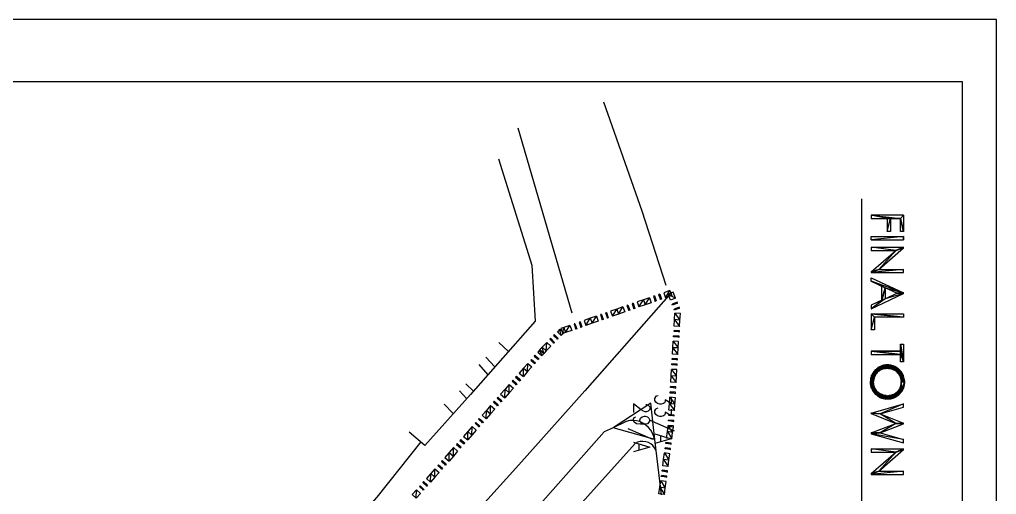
# Model space of a CAD drawing. Header units: metres. Extents: x 6 to 835, y 55 to 1134.
# Drawn here: x 512.9 to 835, y 977.2 to 1133.7 of the extents above; entities that cross this region are included whole.
import ezdxf

# ---------------------------------------------------------------- set-up
doc = ezdxf.new("R2010")
doc.units = ezdxf.units.M

msp = doc.modelspace()

# ---------------------------------------------------------------- linework, layer by layer
at = {"color": 162}
for p, q in [((834.95, 1133.71), (5.64, 1133.71)), ((834.95, 54.85), (834.95, 1133.71)), ((823.71, 1113.14), (19.04, 1113.14)), ((823.71, 62.28), (823.71, 1113.14)), ((790.44, 1074.66), (790.44, 631.87))]:
    msp.add_line(p, q, dxfattribs=at)
at = {"color": 5}
for p, q in [((677.16, 1098.03), (694.94, 1037)), ((670.93, 1027.23), (674.11, 1024.24)), ((666.68, 1022.46), (669.6, 1019.22)), ((664.33, 1019.99), (667.31, 1016.62)), ((657.92, 1011.35), (660.33, 1008.68)), ((660.01, 1013.57), (662.55, 1011.22)), ((652.9, 1006.91), (655.88, 1003.79))]:
    msp.add_line(p, q, dxfattribs=at)
at = {"color": 6}
msp.add_line((727.32, 1044.37), (727.89, 1042.72), dxfattribs=at)
at = {"color": 3}
for p, q in [((728.78, 998.02), (720.59, 1001.63)), ((724.21, 996.55), (724.21, 994.52))]:
    msp.add_line(p, q, dxfattribs=at)
at = {"color": 1}
for p, q in [((712.91, 1001.19), (708.65, 999.16)), ((721.67, 995.22), (713.54, 998.84)), ((717.1, 993.76), (717.1, 991.73))]:
    msp.add_line(p, q, dxfattribs=at)
at = {"color": 5, "linetype": 'Continuous', "lineweight": 25}
for points in [[(705.41, 1106.6), (718.05, 1070.6), (725.99, 1046.15)], [(670.81, 1087.8), (681.79, 1052.69), (682.94, 1034.27), (661.6, 1010.14), (646.55, 993.32), (641.34, 997.7)], [(498.72, 777.16), (513.33, 789.29), (541.97, 813.04), (567.75, 834.38), (574.35, 839.39), (581.21, 845.55), (591.43, 854.57), (597.97, 861.05), (605.66, 869.81), (622.74, 888.92), (676.65, 950.2), (703.13, 979.79), (715.89, 994.01)], [(645.22, 994.46), (630.74, 976.23), (616.32, 959.92), (606.86, 948.68), (591.56, 931.66), (572.64, 910.32)], [(722.69, 991.79), (722.24, 992.55), (721.67, 993.25), (720.97, 993.82), (720.21, 994.27), (719.32, 994.52), (718.43, 994.65), (717.54, 994.59), (716.65, 994.4), (715.89, 994.01)]]:
    msp.add_lwpolyline(points, dxfattribs=at)
at = {"color": 162, "linetype": 'Continuous', "lineweight": 25}
for points in [[(793.68, 1068.18), (798.89, 1068.18), (793.68, 1069.26)], [(798.89, 1068.18), (793.68, 1069.26), (803.33, 1068.18)], [(793.68, 1069.26), (803.33, 1068.18), (804.35, 1069.26)], [(803.33, 1068.18), (804.35, 1069.26), (804.35, 1063.86)], [(799.97, 1068.18), (799.97, 1063.86), (798.89, 1063.86)], [(803.33, 1068.18), (799.97, 1068.18), (798.89, 1068.18)], [(799.97, 1068.18), (798.89, 1068.18), (798.89, 1063.86)], [(803.33, 1068.18), (804.35, 1063.86), (803.33, 1063.86)], [(804.35, 1061.13), (804.35, 1062.21), (793.68, 1061.13)], [(804.35, 1062.21), (793.68, 1061.13), (793.68, 1062.21)], [(804.35, 1062.21), (804.35, 1061.13)], [(804.35, 1058.66), (801.74, 1057.58), (793.68, 1058.66)], [(801.74, 1057.58), (793.68, 1058.66), (793.68, 1057.58)], [(801.74, 1057.58), (796.16, 1051.36), (793.68, 1050.53)], [(804.35, 1058.47), (801.74, 1057.58), (796.16, 1051.36)], [(804.35, 1058.47), (804.35, 1058.66), (801.74, 1057.58)], [(804.35, 1050.28), (804.35, 1051.36), (793.68, 1050.28)], [(804.35, 1051.36), (793.68, 1050.28), (796.16, 1051.36)], [(793.68, 1050.28), (796.16, 1051.36), (793.68, 1050.53)], [(804.35, 1043.61), (793.68, 1047.48), (793.68, 1048.62)], [(793.68, 1047.48), (797.17, 1045.77), (798.25, 1045.32)], [(798.25, 1045.32), (804.35, 1043.61), (793.68, 1047.48)], [(797.17, 1045.77), (798.25, 1045.32), (797.17, 1041.2)], [(798.25, 1045.32), (798.25, 1041.64), (797.17, 1041.2)], [(798.25, 1045.32), (804.35, 1043.61), (802.06, 1043.48)], [(802.06, 1043.48), (804.35, 1043.35), (798.25, 1041.64)], [(804.35, 1043.61), (802.06, 1043.48), (804.35, 1043.35)], [(804.35, 1043.35), (798.25, 1041.64), (793.68, 1038.34)], [(793.68, 1038.34), (797.17, 1041.2), (798.25, 1041.64)], [(793.68, 1039.54), (793.68, 1038.34), (797.17, 1041.2)], [(804.35, 1035.61), (794.7, 1035.61), (793.68, 1036.69)], [(794.7, 1035.61), (793.68, 1036.69), (793.68, 1031.48)], [(804.35, 1035.61), (793.68, 1036.69), (804.35, 1036.69)], [(794.7, 1035.61), (794.7, 1031.48), (793.68, 1031.48)], [(793.68, 1024.37), (793.68, 1023.29), (803.33, 1023.29)], [(793.68, 1024.37), (803.33, 1024.37)], [(803.33, 1024.37), (793.68, 1024.37), (803.33, 1023.29)], [(804.35, 1020.88), (803.33, 1024.37), (803.33, 1026.72)], [(804.35, 1020.88), (803.33, 1026.72), (804.35, 1026.72)], [(803.33, 1023.29), (804.35, 1020.88), (803.33, 1024.37)], [(803.33, 1023.29), (804.35, 1020.88), (803.33, 1020.88)], [(794.7, 1017.83), (796.09, 1017.76), (794.5, 1017.64)], [(796.09, 1017.76), (794.5, 1017.64), (795.9, 1017.57)], [(794.89, 1018.08), (796.35, 1017.95), (794.7, 1017.83)], [(796.35, 1017.95), (794.7, 1017.83), (796.09, 1017.76)], [(796.54, 1018.08), (794.89, 1018.08), (796.79, 1018.21)], [(794.89, 1018.08), (796.79, 1018.21), (795.01, 1018.21)], [(796.54, 1018.08), (794.89, 1018.08), (796.35, 1017.95)], [(795.27, 1018.4), (797.04, 1018.34), (795.01, 1018.21)], [(797.04, 1018.34), (795.01, 1018.21), (796.79, 1018.21)], [(795.27, 1018.4), (797.55, 1018.53), (795.46, 1018.59)], [(797.3, 1018.46), (795.27, 1018.4), (797.55, 1018.53)], [(797.3, 1018.46), (795.27, 1018.4), (797.04, 1018.34)], [(798.38, 1018.72), (798.95, 1018.78), (795.46, 1018.59)], [(795.71, 1018.78), (798.95, 1018.78), (795.46, 1018.59)], [(797.81, 1018.65), (798.38, 1018.72), (795.46, 1018.59)], [(797.81, 1018.65), (795.46, 1018.59), (797.55, 1018.53)], [(795.71, 1018.78), (802.32, 1018.78), (795.9, 1018.97)], [(802.32, 1018.78), (799.14, 1018.78), (795.71, 1018.78)], [(799.14, 1018.78), (795.71, 1018.78), (798.95, 1018.78)], [(795.9, 1018.97), (802.06, 1018.97), (796.16, 1019.1)], [(802.32, 1018.78), (795.9, 1018.97), (802.06, 1018.97)], [(796.41, 1019.22), (801.74, 1019.16), (796.16, 1019.1)], [(796.16, 1019.1), (801.81, 1019.1), (801.74, 1019.16)], [(802.06, 1018.97), (796.16, 1019.1), (801.81, 1019.1)], [(796.66, 1019.35), (801.49, 1019.29), (796.41, 1019.22)], [(801.49, 1019.29), (796.41, 1019.22), (801.74, 1019.16)], [(796.92, 1019.48), (801.17, 1019.41), (796.66, 1019.35)], [(801.17, 1019.41), (796.66, 1019.35), (801.49, 1019.29)], [(797.17, 1019.54), (796.92, 1019.48), (801.17, 1019.41)], [(800.66, 1019.61), (797.17, 1019.54), (800.41, 1019.67)], [(797.17, 1019.54), (800.41, 1019.67), (797.43, 1019.67)], [(800.66, 1019.61), (800.92, 1019.54), (797.17, 1019.54)], [(800.92, 1019.54), (797.17, 1019.54), (801.17, 1019.41)], [(800.41, 1019.67), (797.43, 1019.67), (800.09, 1019.73)], [(797.43, 1019.67), (800.09, 1019.73), (797.68, 1019.73)], [(800.09, 1019.73), (797.68, 1019.73), (797.93, 1019.8)], [(798.12, 1018.65), (797.81, 1018.65), (798.38, 1018.72)], [(797.93, 1019.8), (798.25, 1019.8)], [(798.25, 1019.8), (797.93, 1019.8), (800.09, 1019.73)], [(798.51, 1019.86), (799.84, 1019.8), (798.25, 1019.8)], [(799.84, 1019.8), (798.25, 1019.8), (800.09, 1019.73)], [(798.7, 1018.72), (798.38, 1018.72), (798.95, 1018.78)], [(799.52, 1019.86), (798.51, 1019.86), (799.84, 1019.8)], [(799.39, 1018.72), (799.71, 1018.72), (799.14, 1018.78)], [(799.71, 1018.72), (799.14, 1018.78), (802.57, 1018.65)], [(799.14, 1018.78), (802.57, 1018.65), (802.32, 1018.78)], [(799.71, 1018.72), (799.97, 1018.65), (802.57, 1018.65)], [(799.97, 1018.65), (802.57, 1018.65), (800.28, 1018.59)], [(802.57, 1018.65), (800.28, 1018.59), (802.76, 1018.46)], [(800.28, 1018.59), (800.54, 1018.53), (802.76, 1018.46)], [(800.54, 1018.53), (802.76, 1018.46), (800.79, 1018.4)], [(802.76, 1018.46), (800.79, 1018.4), (802.95, 1018.27)], [(800.79, 1018.4), (801.05, 1018.27), (802.95, 1018.27)], [(801.05, 1018.27), (802.95, 1018.27), (801.3, 1018.14)], [(801.3, 1018.14), (801.36, 1018.14), (802.95, 1018.27)], [(801.36, 1018.14), (802.95, 1018.27), (803.14, 1018.08)], [(801.36, 1018.14), (803.14, 1018.08), (801.62, 1017.95)], [(803.14, 1018.08), (801.62, 1017.95), (803.33, 1017.83)], [(801.62, 1017.95), (803.33, 1017.83), (801.87, 1017.76)], [(803.52, 1017.64), (801.87, 1017.76), (803.33, 1017.83)], [(802.06, 1017.64), (803.52, 1017.64), (801.87, 1017.76)], [(793.43, 1014.78), (794.44, 1014.27), (793.49, 1015.1)], [(793.43, 1014.78), (793.43, 1014.53), (794.44, 1014.27)], [(793.43, 1014.53), (794.44, 1014.27), (793.43, 1014.21)], [(793.49, 1015.35), (794.44, 1014.27), (793.55, 1015.67)], [(794.44, 1014.27), (793.49, 1015.1), (793.49, 1015.35)], [(794.44, 1014.27), (793.55, 1015.67), (793.62, 1015.92)], [(793.62, 1015.92), (794.44, 1014.27), (793.74, 1016.18)], [(794.44, 1014.27), (793.74, 1016.18), (793.81, 1016.43)], [(793.81, 1016.43), (794.44, 1014.27), (793.93, 1016.68)], [(794.44, 1014.27), (793.93, 1016.68), (794.06, 1016.94)], [(794.06, 1016.94), (794.44, 1014.27), (794.19, 1017.19)], [(794.44, 1014.27), (794.19, 1017.19), (794.38, 1017.38)], [(794.5, 1017.64), (795.9, 1017.57), (794.38, 1017.38)], [(795.9, 1017.57), (795.77, 1017.45), (794.38, 1017.38)], [(795.77, 1017.45), (794.38, 1017.38), (795.58, 1017.19)], [(795.58, 1017.19), (795.39, 1017), (794.38, 1017.38)], [(795.39, 1017), (794.38, 1017.38), (795.2, 1016.75)], [(794.38, 1017.38), (795.2, 1016.75), (795.08, 1016.56)], [(795.08, 1016.56), (794.7, 1015.8), (794.38, 1017.38)], [(794.7, 1015.8), (794.38, 1017.38), (794.63, 1015.54)], [(794.38, 1017.38), (794.63, 1015.54), (794.44, 1014.72)], [(794.38, 1017.38), (794.44, 1014.72), (794.44, 1014.27)], [(794.63, 1015.54), (794.57, 1015.22), (794.44, 1014.72)], [(794.57, 1015.22), (794.5, 1014.97), (794.44, 1014.72)], [(794.44, 1014.72), (794.44, 1014.4), (794.44, 1014.27)], [(795.08, 1016.56), (794.95, 1016.3), (794.7, 1015.8)], [(794.95, 1016.3), (794.82, 1016.05), (794.7, 1015.8)], [(802.06, 1017.64), (803.52, 1017.64), (802.25, 1017.45)], [(803.52, 1017.64), (802.25, 1017.45), (803.71, 1017.38)], [(802.25, 1017.45), (803.71, 1017.38), (802.44, 1017.19)], [(803.71, 1017.38), (802.44, 1017.19), (803.84, 1017.13)], [(802.44, 1017.19), (803.84, 1017.13), (802.63, 1017)], [(803.84, 1017.13), (803.9, 1017.07), (802.63, 1017)], [(803.9, 1017.07), (802.63, 1017), (804.03, 1016.81)], [(802.63, 1017), (804.03, 1016.81), (802.82, 1016.75)], [(804.03, 1016.81), (802.82, 1016.75), (804.16, 1016.56)], [(802.82, 1016.75), (804.16, 1016.56), (802.95, 1016.49)], [(804.16, 1016.56), (802.95, 1016.49), (804.28, 1016.3)], [(802.95, 1016.49), (803.01, 1016.43), (804.28, 1016.3)], [(803.01, 1016.43), (804.28, 1016.3), (803.14, 1016.18)], [(804.28, 1016.3), (803.14, 1016.18), (804.35, 1016.05)], [(803.14, 1016.18), (804.35, 1016.05), (803.27, 1015.92)], [(804.35, 1016.05), (803.27, 1015.92), (804.41, 1015.8)], [(803.27, 1015.92), (804.41, 1015.8), (803.33, 1015.67)], [(804.41, 1015.8), (803.33, 1015.67), (804.47, 1015.48)], [(803.33, 1015.67), (804.47, 1015.48), (803.46, 1015.35)], [(804.47, 1015.48), (803.46, 1015.35), (804.54, 1015.22)], [(803.46, 1015.35), (804.54, 1015.22), (803.52, 1015.1)], [(804.54, 1015.22), (803.52, 1015.1), (804.6, 1014.91)], [(803.52, 1015.1), (804.6, 1014.91), (803.52, 1014.84)], [(804.6, 1014.91), (803.52, 1014.84), (804.6, 1014.65)], [(803.52, 1014.84), (804.6, 1014.65), (803.59, 1014.53)], [(804.6, 1014.33), (803.59, 1014.53), (804.6, 1014.65)], [(803.59, 1014.27), (804.6, 1014.33), (803.59, 1014.53)], [(794.44, 1014.27), (793.43, 1014.21), (794.44, 1013.95)], [(793.43, 1014.21), (793.43, 1014.02), (794.44, 1013.95)], [(793.43, 1014.02), (794.44, 1013.95), (793.43, 1013.76)], [(794.44, 1013.95), (793.43, 1013.76), (794.5, 1013.7)], [(793.43, 1013.76), (794.5, 1013.7), (793.43, 1013.45)], [(794.5, 1013.7), (793.43, 1013.45), (794.5, 1013.38)], [(793.43, 1013.45), (794.5, 1013.38), (793.49, 1013.19)], [(794.5, 1013.38), (793.49, 1013.19), (794.57, 1013.13)], [(793.49, 1013.19), (794.57, 1013.13), (793.55, 1012.87)], [(794.57, 1013.13), (793.55, 1012.87), (794.63, 1012.81)], [(793.55, 1012.87), (794.63, 1012.81), (793.62, 1012.62)], [(794.63, 1012.81), (793.62, 1012.62), (794.76, 1012.56)], [(793.62, 1012.62), (794.76, 1012.56), (793.68, 1012.37)], [(794.76, 1012.56), (793.68, 1012.37), (794.89, 1012.3)], [(793.68, 1012.37), (794.89, 1012.3), (793.81, 1012.11)], [(794.89, 1012.3), (793.81, 1012.11), (795.01, 1012.05)], [(793.81, 1012.11), (795.01, 1012.05), (793.93, 1011.86)], [(795.01, 1012.05), (795.08, 1011.99), (793.93, 1011.86)], [(795.08, 1011.99), (793.93, 1011.86), (795.2, 1011.73)], [(793.93, 1011.86), (795.2, 1011.73), (794.06, 1011.6)], [(795.2, 1011.73), (794.06, 1011.6), (795.39, 1011.48)], [(794.06, 1011.6), (795.39, 1011.48), (794.19, 1011.35)], [(795.39, 1011.48), (794.19, 1011.35), (795.52, 1011.22)], [(794.19, 1011.35), (795.52, 1011.22), (794.31, 1011.1)], [(795.52, 1011.22), (794.31, 1011.1), (795.71, 1011.03)], [(802.44, 1011.22), (803.71, 1011.1), (802.25, 1010.97)], [(802.57, 1011.41), (802.44, 1011.22), (803.71, 1011.1)], [(802.76, 1011.67), (802.57, 1011.41), (803.71, 1011.1)], [(802.76, 1011.67), (803.71, 1011.1), (802.95, 1011.92)], [(803.08, 1012.24), (802.95, 1011.99), (803.71, 1011.1)], [(803.71, 1011.1), (802.95, 1011.92), (802.95, 1011.99)], [(803.2, 1012.49), (803.08, 1012.24), (803.71, 1011.1)], [(803.33, 1012.75), (803.2, 1012.49), (803.71, 1011.1)], [(803.39, 1013.06), (803.33, 1012.75), (803.71, 1011.1)], [(803.46, 1013.32), (803.39, 1013.06), (803.71, 1011.1)], [(803.52, 1013.57), (803.46, 1013.32), (803.71, 1011.1)], [(803.59, 1013.89), (803.52, 1013.57), (803.71, 1011.1)], [(804.6, 1014.27), (803.59, 1014.27), (804.6, 1014.33)], [(803.59, 1014.27), (803.59, 1014.14), (803.71, 1011.1)], [(803.71, 1011.1), (804.6, 1014.27), (803.59, 1014.27)], [(803.59, 1014.14), (803.59, 1013.89), (803.71, 1011.1)], [(804.6, 1014.02), (803.71, 1011.1), (804.6, 1014.27)], [(803.71, 1011.1), (804.6, 1013.7), (804.6, 1014.02)], [(804.54, 1013.38), (803.71, 1011.1), (804.6, 1013.7)], [(803.71, 1011.1), (804.54, 1013.13), (804.54, 1013.38)], [(804.47, 1012.87), (803.71, 1011.1), (804.54, 1013.13)], [(804.28, 1012.3), (804.47, 1012.87), (803.71, 1011.1)], [(803.84, 1011.35), (804.28, 1012.3), (803.71, 1011.1)], [(804.22, 1012.05), (803.84, 1011.35), (804.28, 1012.3)], [(803.84, 1011.35), (804.09, 1011.79), (804.22, 1012.05)], [(803.97, 1011.54), (803.84, 1011.35), (804.09, 1011.79)], [(804.41, 1012.56), (804.28, 1012.3), (804.47, 1012.87)], [(794.31, 1011.1), (795.71, 1011.03), (794.5, 1010.91)], [(795.71, 1011.03), (794.5, 1010.91), (795.97, 1010.84)], [(794.5, 1010.91), (795.97, 1010.84), (794.63, 1010.65)], [(795.97, 1010.84), (794.63, 1010.65), (796.16, 1010.65)], [(794.82, 1010.46), (796.16, 1010.65), (794.63, 1010.65)], [(796.41, 1010.52), (794.82, 1010.46), (796.16, 1010.65)], [(796.41, 1010.52), (794.82, 1010.46), (796.66, 1010.33)], [(794.82, 1010.46), (796.66, 1010.33), (795.01, 1010.27)], [(796.73, 1010.33), (795.01, 1010.27), (796.92, 1010.21)], [(796.66, 1010.33), (796.73, 1010.33), (795.01, 1010.27)], [(795.01, 1010.27), (796.92, 1010.21), (795.2, 1010.14)], [(796.92, 1010.21), (795.2, 1010.14), (797.24, 1010.08)], [(795.2, 1010.14), (797.24, 1010.08), (795.39, 1009.95)], [(797.24, 1010.08), (795.39, 1009.95), (797.49, 1009.95)], [(795.58, 1009.76), (797.49, 1009.95), (795.39, 1009.95)], [(797.74, 1009.89), (795.58, 1009.76), (797.49, 1009.95)], [(797.74, 1009.89), (798, 1009.83), (795.58, 1009.76)], [(798, 1009.83), (795.58, 1009.76), (798.31, 1009.76)], [(795.58, 1009.76), (798.31, 1009.76), (795.84, 1009.57)], [(798.57, 1009.76), (798.89, 1009.7), (795.84, 1009.57)], [(798.31, 1009.76), (798.57, 1009.76), (795.84, 1009.57)], [(798.89, 1009.7), (795.84, 1009.57), (802.12, 1009.51)], [(795.84, 1009.57), (802.12, 1009.51), (796.09, 1009.45)], [(802.12, 1009.51), (796.09, 1009.45), (801.87, 1009.38)], [(796.09, 1009.45), (801.87, 1009.38), (796.28, 1009.25)], [(801.87, 1009.38), (801.68, 1009.25), (796.28, 1009.25)], [(801.68, 1009.25), (796.28, 1009.25), (801.43, 1009.13)], [(796.28, 1009.25), (801.43, 1009.13), (796.54, 1009.13)], [(796.54, 1009.13), (796.79, 1009.06), (801.17, 1009)], [(801.43, 1009.13), (796.54, 1009.13), (801.17, 1009)], [(796.73, 1010.33), (796.66, 1010.33)], [(796.79, 1009.06), (801.17, 1009), (797.04, 1008.94)], [(801.17, 1009), (797.04, 1008.94), (800.92, 1008.94)], [(797.04, 1008.94), (800.92, 1008.94), (797.3, 1008.87)], [(800.92, 1008.94), (797.3, 1008.87), (800.6, 1008.81)], [(797.3, 1008.87), (797.62, 1008.81), (800.6, 1008.81)], [(797.62, 1008.81), (800.6, 1008.81), (797.87, 1008.75)], [(800.6, 1008.81), (797.87, 1008.75), (800.35, 1008.75)], [(797.87, 1008.75), (800.35, 1008.75), (798.12, 1008.68)], [(800.35, 1008.75), (798.12, 1008.68), (800.09, 1008.68)], [(800.09, 1008.68), (799.78, 1008.68), (798.12, 1008.68)], [(799.78, 1008.68), (798.12, 1008.68), (798.44, 1008.62)], [(798.57, 1009.76), (798.31, 1009.76)], [(799.78, 1008.68), (799.52, 1008.62), (798.44, 1008.62)], [(798.89, 1009.7), (799.33, 1009.7), (802.12, 1009.51)], [(799.65, 1009.76), (802.38, 1009.7), (799.33, 1009.7)], [(799.33, 1009.7), (802.12, 1009.51), (802.38, 1009.7)], [(799.65, 1009.76), (799.9, 1009.76)], [(799.9, 1009.76), (799.65, 1009.76), (802.38, 1009.7)], [(799.9, 1009.76), (802.38, 1009.7), (800.16, 1009.83)], [(800.47, 1009.95), (802.57, 1009.83), (800.16, 1009.83)], [(802.38, 1009.7), (800.16, 1009.83), (802.57, 1009.83)], [(800.47, 1009.95), (802.57, 1009.83), (800.73, 1010.02)], [(800.98, 1010.14), (802.82, 1010.02), (800.73, 1010.02)], [(802.57, 1009.83), (800.73, 1010.02), (802.82, 1010.02)], [(803.01, 1010.27), (800.98, 1010.14), (802.82, 1010.02)], [(801.24, 1010.27), (803.01, 1010.27), (800.98, 1010.14)], [(801.24, 1010.27), (803.01, 1010.27), (801.3, 1010.33)], [(801.55, 1010.46), (803.2, 1010.4), (801.3, 1010.33)], [(803.01, 1010.27), (801.3, 1010.33), (803.2, 1010.4)], [(803.33, 1010.65), (801.55, 1010.46), (803.2, 1010.4)], [(801.81, 1010.65), (803.33, 1010.65), (801.55, 1010.46)], [(802, 1010.78), (801.81, 1010.65), (803.33, 1010.65)], [(802.25, 1010.97), (803.52, 1010.84), (802, 1010.78)], [(803.52, 1010.84), (802, 1010.78), (803.33, 1010.65)], [(803.71, 1011.1), (802.25, 1010.97), (803.52, 1010.84)], [(804.35, 1007.03), (796.66, 1003.73), (793.68, 1003.98)], [(804.35, 1005.95), (804.35, 1007.03), (796.66, 1003.73)], [(796.66, 1003.73), (793.68, 1003.79), (793.68, 1003.98)], [(801.74, 1000.56), (796.66, 1003.73), (793.68, 1003.79)], [(804.35, 1000.68), (801.74, 1000.56), (796.66, 1003.73)], [(801.74, 1000.56), (796.66, 997.44), (793.68, 997.44)], [(804.35, 1000.49), (801.74, 1000.56), (796.66, 997.44)], [(804.35, 1000.49), (804.35, 1000.68), (801.74, 1000.56)], [(804.35, 995.22), (793.68, 997.19), (796.66, 997.44)], [(793.68, 997.19), (796.66, 997.44), (793.68, 997.44)], [(804.35, 994.14), (804.35, 995.22), (793.68, 997.19)], [(804.35, 992.17), (801.74, 991.09), (793.68, 992.17)], [(801.74, 991.09), (793.68, 992.17), (793.68, 991.09)], [(804.35, 991.98), (801.74, 991.09), (796.16, 984.87)], [(804.35, 991.98), (804.35, 992.17), (801.74, 991.09)], [(801.74, 991.09), (796.16, 984.87), (793.68, 984.05)], [(804.35, 983.79), (804.35, 984.87), (793.68, 983.79)], [(804.35, 984.87), (793.68, 983.79), (796.16, 984.87)], [(793.68, 983.79), (796.16, 984.87), (793.68, 984.05)]]:
    msp.add_lwpolyline(points, close=True, dxfattribs=at)
at = {"color": 1, "linetype": 'Continuous', "lineweight": 25}
for points in [[(727.58, 1043.54), (699.25, 1011.35), (677.54, 986.9), (664.2, 972.23), (637.98, 945.5), (608.39, 916.29), (596.51, 905.05), (573.84, 883.84), (541.77, 853.55), (511.04, 824.34), (492.24, 806.25), (446.78, 773.54), (409.69, 745.73), (371.34, 717.47), (343.85, 697.66), (314.25, 668.32), (273.17, 627.24), (264.53, 619.11)], [(719.38, 1006.84), (719.64, 1006.84), (720.15, 1006.59), (720.4, 1006.4), (720.65, 1006.02), (720.65, 1005.19), (720.4, 1004.81), (720.15, 1004.56), (719.64, 1004.37), (719.13, 1004.37), (718.62, 1004.56), (717.86, 1005), (715.32, 1007.03), (715.32, 1004.17)], [(719.38, 1000.05), (718.43, 1000.68), (717.42, 1001.19), (716.34, 1001.44), (715.19, 1001.57), (714.05, 1001.51), (712.91, 1001.19)], [(718.88, 1000.3), (718.11, 1000.49), (717.61, 1000.94), (717.35, 1001.51), (717.35, 1001.7), (717.61, 1002.33), (718.11, 1002.71), (718.88, 1002.97), (719.13, 1002.97), (719.89, 1002.71), (720.4, 1002.33), (720.65, 1001.7), (720.65, 1001.51), (720.4, 1000.94), (719.89, 1000.49), (718.88, 1000.3), (717.61, 1000.3), (716.34, 1000.49), (715.57, 1000.94), (715.32, 1001.51), (715.32, 1001.95), (715.57, 1002.52), (716.08, 1002.71)], [(722.24, 995.22), (721.99, 996.3), (721.54, 997.38), (720.97, 998.33), (720.21, 999.22), (719.38, 999.98)], [(715.32, 994.4), (720.65, 992.74), (715.32, 991.16)]]:
    msp.add_lwpolyline(points, dxfattribs=at)
at = {"color": 6, "linetype": 'Continuous', "lineweight": -2}
for points in [[(725.29, 1043.67), (725.86, 1042.02), (727.32, 1044.37)], [(725.86, 1042.02), (727.32, 1044.37), (727.89, 1042.72)], [(716.53, 1040.62), (717.1, 1038.97), (718.56, 1041.32)], [(717.1, 1038.97), (718.56, 1041.32), (719.13, 1039.67)], [(718.56, 1041.32), (719.13, 1039.67), (720.59, 1042.02)], [(719.13, 1039.67), (720.59, 1042.02), (721.16, 1040.37)], [(721.92, 1042.53), (722.5, 1040.81), (722.24, 1042.66)], [(722.5, 1040.81), (722.24, 1042.66), (722.81, 1040.94)], [(723.58, 1043.1), (724.21, 1041.39), (723.96, 1043.23)], [(724.21, 1041.39), (723.96, 1043.23), (724.53, 1041.51)], [(706.11, 1037), (706.68, 1035.29), (706.43, 1037.13)], [(706.68, 1035.29), (706.43, 1037.13), (707, 1035.42)], [(707.76, 1037.58), (708.4, 1035.92), (709.8, 1038.27)], [(708.4, 1035.92), (709.8, 1038.27), (710.37, 1036.62)], [(709.8, 1038.27), (710.37, 1036.62), (711.83, 1038.97)], [(710.37, 1036.62), (711.83, 1038.97), (712.4, 1037.32)], [(713.16, 1039.48), (713.73, 1037.77), (713.48, 1039.61)], [(713.73, 1037.77), (713.48, 1039.61), (714.11, 1037.89)], [(714.88, 1040.05), (715.45, 1038.34), (715.19, 1040.18)], [(715.45, 1038.34), (715.19, 1040.18), (715.76, 1038.46)], [(697.35, 1033.96), (697.92, 1032.24), (697.73, 1034.08)], [(697.92, 1032.24), (697.73, 1034.08), (698.3, 1032.37)], [(699.06, 1034.53), (699.64, 1032.88), (701.03, 1035.23)], [(699.64, 1032.88), (701.03, 1035.23), (701.67, 1033.58)], [(701.03, 1035.23), (701.67, 1033.58), (703.06, 1035.92)], [(701.67, 1033.58), (703.06, 1035.92), (703.64, 1034.27)], [(704.4, 1036.43), (705.03, 1034.72), (704.78, 1036.5)], [(705.03, 1034.72), (704.78, 1036.5), (705.35, 1034.85)], [(690.24, 1030.78), (691.51, 1029.57), (691.06, 1031.67)], [(691.51, 1029.57), (691.06, 1031.67), (692.33, 1030.4)], [(691.38, 1031.86), (692.02, 1030.21), (692.33, 1032.18)], [(692.02, 1030.21), (692.33, 1032.18), (692.9, 1030.53)], [(692.33, 1032.18), (692.9, 1030.53), (694.37, 1032.88)], [(692.9, 1030.53), (694.37, 1032.88), (694.94, 1031.23)], [(695.7, 1033.38), (696.27, 1031.67), (696.02, 1033.45)], [(696.27, 1031.67), (696.02, 1033.45), (696.59, 1031.8)], [(687.76, 1028.3), (689.03, 1027.03), (688.02, 1028.56)], [(689.03, 1027.03), (688.02, 1028.56), (689.29, 1027.29)], [(688.97, 1029.51), (690.24, 1028.3), (689.22, 1029.77)], [(690.24, 1028.3), (689.22, 1029.77), (690.49, 1028.56)], [(683.76, 1024.11), (685.09, 1022.97), (684.4, 1024.88)], [(685.09, 1022.97), (684.4, 1024.88), (685.79, 1023.73)], [(684.46, 1024.94), (685.73, 1023.67), (685.22, 1025.76)], [(685.22, 1025.76), (686.49, 1024.49), (686.75, 1027.29)], [(685.73, 1023.67), (685.22, 1025.76), (686.49, 1024.49)], [(686.49, 1024.49), (686.75, 1027.29), (688.02, 1026.02)], [(681.41, 1021.45), (682.74, 1020.3), (681.67, 1021.7)], [(682.74, 1020.3), (681.67, 1021.7), (683, 1020.56)], [(682.55, 1022.78), (683.95, 1021.64), (682.81, 1023.1)], [(683.95, 1021.64), (682.81, 1023.1), (684.14, 1021.89)], [(677.66, 1017.19), (679, 1015.99), (679.06, 1018.78)], [(679, 1015.99), (679.06, 1018.78), (680.4, 1017.64)], [(679.06, 1018.78), (680.4, 1017.64), (680.46, 1020.37)], [(680.4, 1017.64), (680.46, 1020.37), (681.79, 1019.22)], [(675.32, 1014.53), (676.65, 1013.32), (675.51, 1014.78)], [(676.65, 1013.32), (675.51, 1014.78), (676.84, 1013.57)], [(676.46, 1015.86), (677.79, 1014.65), (676.71, 1016.11)], [(677.79, 1014.65), (676.71, 1016.11), (678.05, 1014.91)], [(671.51, 1010.21), (672.84, 1009.06), (672.97, 1011.86)], [(672.84, 1009.06), (672.97, 1011.86), (674.3, 1010.65)], [(672.97, 1011.86), (674.3, 1010.65), (674.36, 1013.45)], [(674.3, 1010.65), (674.36, 1013.45), (675.7, 1012.24)], [(670.36, 1008.87), (671.7, 1007.73), (670.55, 1009.19)], [(671.7, 1007.73), (670.55, 1009.19), (671.95, 1007.98)], [(665.41, 1003.29), (666.74, 1002.08), (666.81, 1004.87)], [(666.74, 1002.08), (666.81, 1004.87), (668.14, 1003.73)], [(666.81, 1004.87), (668.14, 1003.73), (668.2, 1006.46)], [(668.14, 1003.73), (668.2, 1006.46), (669.54, 1005.32)], [(669.16, 1007.54), (670.49, 1006.4), (669.41, 1007.86)], [(670.49, 1006.4), (669.41, 1007.86), (670.74, 1006.65)], [(664.2, 1001.95), (665.54, 1000.75), (664.46, 1002.21)], [(665.54, 1000.75), (664.46, 1002.21), (665.79, 1001.06)], [(660.71, 997.95), (662.04, 996.75), (662.11, 999.54)], [(662.04, 996.75), (662.11, 999.54), (663.44, 998.33)], [(663.06, 1000.62), (664.39, 999.41), (663.31, 1000.87)], [(664.39, 999.41), (663.31, 1000.87), (664.65, 999.67)], [(658.11, 994.97), (659.44, 993.82), (658.36, 995.28)], [(659.44, 993.82), (658.36, 995.28), (659.69, 994.08)], [(659.31, 996.3), (660.65, 995.16), (660.71, 997.95)], [(660.65, 995.16), (660.71, 997.95), (662.04, 996.75)], [(654.55, 990.97), (655.95, 989.82), (656.01, 992.62)], [(655.95, 989.82), (656.01, 992.62), (657.34, 991.41)], [(656.96, 993.63), (658.3, 992.49), (657.15, 993.95)], [(658.3, 992.49), (657.15, 993.95), (658.49, 992.74)], [(653.15, 989.38), (654.49, 988.17), (654.55, 990.97)], [(654.49, 988.17), (654.55, 990.97), (655.95, 989.82)], [(648.45, 984.05), (649.79, 982.84), (649.85, 985.63)], [(649.79, 982.84), (649.85, 985.63), (651.19, 984.43)], [(650.8, 986.71), (652.14, 985.51), (651.06, 986.97)], [(652.14, 985.51), (651.06, 986.97), (652.39, 985.82)], [(652.01, 988.05), (653.34, 986.84), (652.2, 988.3)], [(653.34, 986.84), (652.2, 988.3), (653.53, 987.16)], [(647.06, 982.46), (648.39, 981.25), (648.45, 984.05)], [(648.39, 981.25), (648.45, 984.05), (649.79, 982.84)], [(644.71, 979.79), (646.04, 978.58), (644.96, 980.04)], [(646.04, 978.58), (644.96, 980.04), (646.23, 978.84)], [(645.85, 981.06), (647.18, 979.92), (646.11, 981.38)], [(647.18, 979.92), (646.11, 981.38), (647.44, 980.17)], [(642.3, 977.12), (643.63, 975.92), (643.76, 978.71)], [(643.63, 975.92), (643.76, 978.71), (645.09, 977.5)]]:
    msp.add_lwpolyline(points, close=True, dxfattribs=at)
at = {"color": 6, "linetype": 'Continuous', "lineweight": 25}
for points in [[(728.4, 1043.86), (726.75, 1043.23), (729.16, 1041.89)], [(726.75, 1043.23), (729.16, 1041.89), (727.51, 1041.26)], [(729.67, 1040.56), (728.02, 1039.93), (729.8, 1040.18)], [(728.02, 1039.93), (729.8, 1040.18), (728.15, 1039.54)], [(730.31, 1038.85), (728.66, 1038.21), (730.43, 1038.53)], [(728.66, 1038.21), (730.43, 1038.53), (728.78, 1037.89)], [(728.85, 1034.78), (730.5, 1032.56), (728.72, 1032.62)], [(728.97, 1036.88), (730.62, 1034.65), (728.85, 1034.78)], [(730.62, 1034.65), (728.85, 1034.78), (730.5, 1032.56)], [(730.75, 1036.81), (728.97, 1036.88), (730.62, 1034.65)], [(730.43, 1031.1), (728.66, 1031.23), (730.43, 1030.78)], [(728.66, 1031.23), (730.43, 1030.78), (728.66, 1030.84)], [(728.4, 1027.67), (730.05, 1025.45), (728.27, 1025.51)], [(730.18, 1027.54), (728.4, 1027.67), (730.05, 1025.45)], [(730.31, 1029.32), (728.53, 1029.45), (730.31, 1029)], [(728.53, 1029.45), (730.31, 1029), (728.53, 1029.07)], [(728.27, 1025.51), (729.93, 1023.29), (728.15, 1023.42)], [(730.05, 1025.45), (728.27, 1025.51), (729.93, 1023.29)], [(729.86, 1021.89), (728.08, 1021.95), (729.86, 1021.51)], [(728.08, 1021.95), (729.86, 1021.51), (728.08, 1021.64)], [(727.83, 1018.4), (729.48, 1016.18), (727.7, 1016.3)], [(729.61, 1018.34), (727.83, 1018.4), (729.48, 1016.18)], [(729.73, 1020.11), (727.96, 1020.18), (729.73, 1019.73)], [(727.96, 1020.18), (729.73, 1019.73), (727.96, 1019.86)], [(727.7, 1016.3), (729.35, 1014.02), (727.58, 1014.14)], [(729.48, 1016.18), (727.7, 1016.3), (729.35, 1014.02)], [(729.29, 1012.62), (727.51, 1012.75), (729.29, 1012.24)], [(727.51, 1012.75), (729.29, 1012.24), (727.51, 1012.37)], [(727.32, 1009.19), (728.91, 1006.91), (727.13, 1007.03)], [(729.1, 1009.06), (727.32, 1009.19), (728.91, 1006.91)], [(729.16, 1010.84), (727.39, 1010.97), (729.16, 1010.46)], [(727.39, 1010.97), (729.16, 1010.46), (727.39, 1010.59)], [(727.13, 1007.03), (728.78, 1004.81), (727, 1004.94)], [(728.91, 1006.91), (727.13, 1007.03), (728.78, 1004.81)], [(728.59, 1001.57), (726.81, 1001.7), (728.59, 1001.25)], [(726.81, 1001.7), (728.59, 1001.25), (726.81, 1001.38)], [(728.72, 1003.35), (726.94, 1003.48), (728.72, 1003.03)], [(726.94, 1003.48), (728.72, 1003.03), (726.94, 1003.16)], [(726.69, 999.54), (728.21, 997.63), (726.5, 997.89)], [(726.75, 999.92), (728.46, 999.35), (726.69, 999.48)], [(728.46, 999.29), (726.69, 999.54), (728.21, 997.63)], [(728.53, 999.79), (726.75, 999.92), (728.46, 999.35)], [(726.5, 997.89), (727.96, 995.54), (726.18, 995.73)], [(728.21, 997.63), (726.5, 997.89), (727.96, 995.54)], [(727.51, 992.36), (725.73, 992.55), (727.45, 991.98)], [(725.73, 992.55), (727.45, 991.98), (725.73, 992.24)], [(725.99, 994.33), (727.7, 993.76), (725.92, 994.01)], [(727.77, 994.08), (725.99, 994.33), (727.7, 993.76)], [(725.23, 988.68), (726.69, 986.33), (724.97, 986.59)], [(725.54, 990.84), (727, 988.49), (725.23, 988.68)], [(727, 988.49), (725.23, 988.68), (726.69, 986.33)], [(727.26, 990.59), (725.54, 990.84), (727, 988.49)], [(724.53, 983.41), (726.24, 982.84), (724.46, 983.03)], [(726.31, 983.16), (724.53, 983.41), (726.24, 982.84)], [(724.78, 985.19), (726.5, 984.55), (724.72, 984.81)], [(726.5, 984.93), (724.78, 985.19), (726.5, 984.55)], [(723.96, 979.54), (725.48, 977.19), (723.7, 977.38)], [(724.27, 981.63), (725.73, 979.28), (723.96, 979.54)], [(725.73, 979.28), (723.96, 979.54), (725.48, 977.19)], [(726.05, 981.38), (724.27, 981.63), (725.73, 979.28)]]:
    msp.add_lwpolyline(points, close=True, dxfattribs=at)
at = {"color": 3, "linetype": 'Continuous', "lineweight": 25}
for points in [[(727.77, 1009.38), (727.77, 1007.16), (725.73, 1008.37), (725.73, 1007.79), (725.48, 1007.35), (725.23, 1007.16), (724.46, 1006.97), (723.96, 1006.97), (723.19, 1007.16), (722.62, 1007.54), (722.37, 1008.18), (722.37, 1008.81), (722.62, 1009.38), (722.94, 1009.64), (723.45, 1009.83)], [(722.31, 995.22), (720.97, 1007.29), (708.65, 999.16)], [(727.77, 1005.32), (727.77, 1003.1), (725.73, 1004.3), (725.73, 1003.73), (725.48, 1003.29), (725.23, 1003.1), (724.46, 1002.9), (723.96, 1002.9), (723.19, 1003.1), (722.62, 1003.48), (722.37, 1004.11), (722.37, 1004.75), (722.62, 1005.32), (722.94, 1005.51), (723.45, 1005.76)], [(722.37, 997.19), (727.77, 995.54), (722.37, 993.95)]]:
    msp.add_lwpolyline(points, dxfattribs=at)
at = {"color": 6, "linetype": 'Continuous', "lineweight": 25}
msp.add_lwpolyline([(724.53, 977), (722.31, 995.22), (708.65, 999.16), (705.6, 997.82), (668.65, 955.98), (631.69, 918.89), (623.88, 911.34)], dxfattribs=at)

doc.saveas('drawing.dxf')
